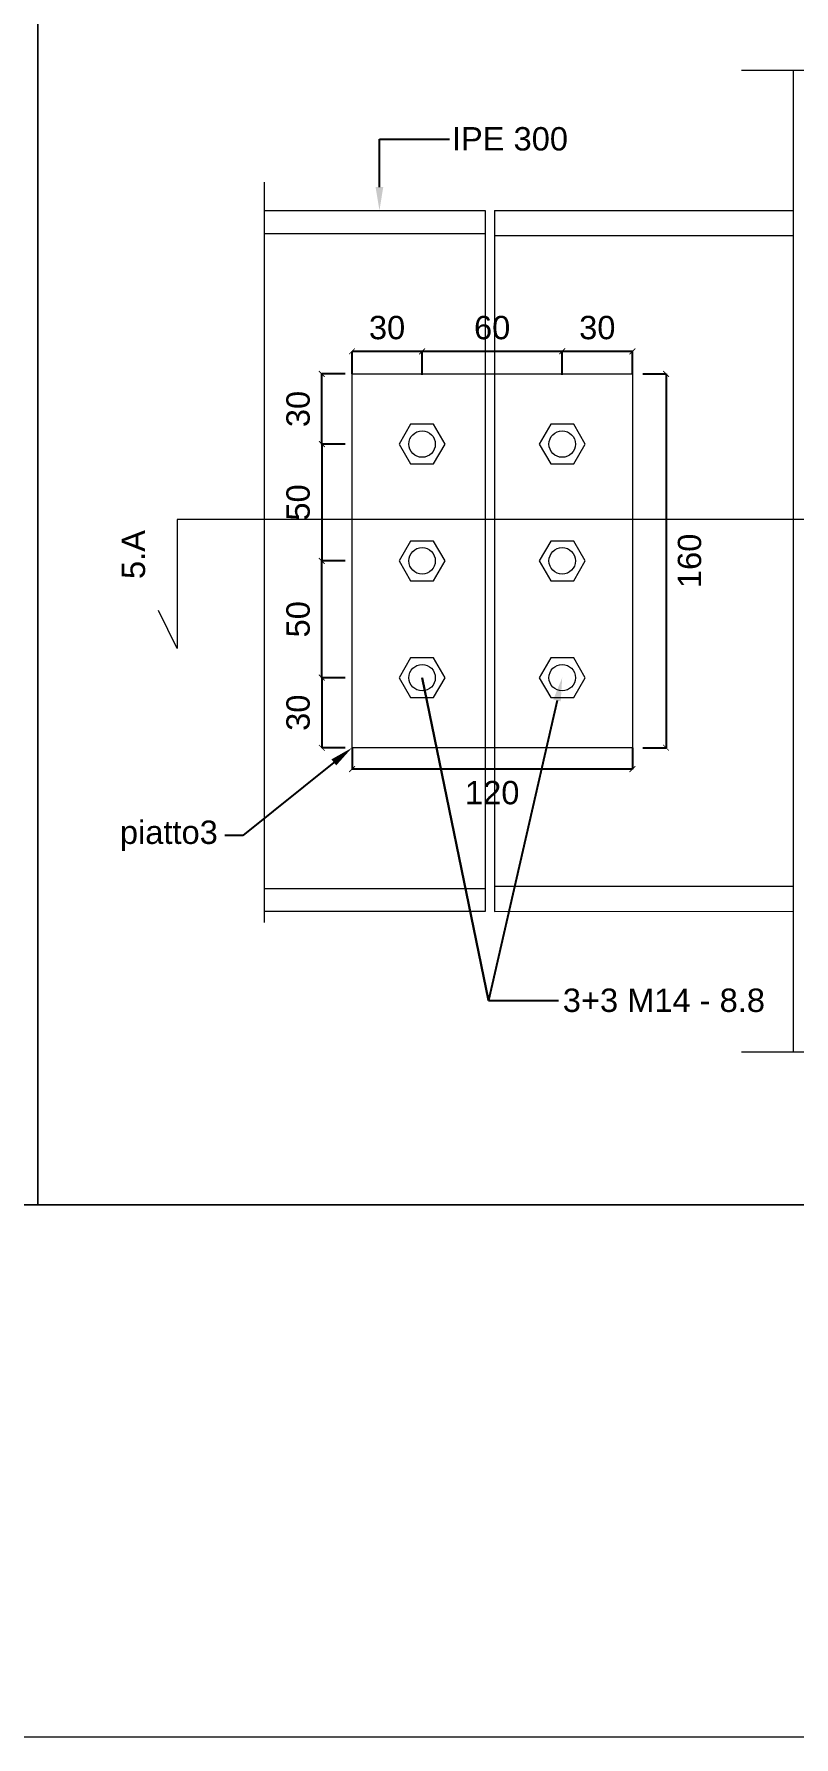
# Model space of a CAD drawing. Header units: millimetres. Extents: x 1415 to 3549, y 2194 to 4677.
# Drawn here: x 1786.534 to 1786.859, y 2311.981 to 2312.71 of the extents above; entities that cross this region are included whole.
import ezdxf
from ezdxf import colors
from ezdxf.entities.mleader import LeaderData, LeaderLine
from ezdxf.math import Vec2, Vec3

# ---------------------------------------------------------------- set-up
doc = ezdxf.new("R2010")
doc.units = ezdxf.units.MM
doc.linetypes.add('ACAD_ISO02W100', pattern=[15, 12, -3])
doc.linetypes.add('DASHDOT', pattern=[1, 0.5, -0.25, 0, -0.25])
doc.layers.get('0').update_dxf_attribs({"plot": 0})
for name, color, linetype, lineweight in [('bulloni', 170, 'Continuous', 15), ('giunti', 7, 'Continuous', 15), ('Layer3', 7, 'Continuous', 15), ('Layer4', 7, 'Continuous', 15), ('quote', 252, 'Continuous', 5), ('sezione', 18, 'ACAD_ISO02W100', 20)]:
    doc.layers.add(name, color=color, linetype=linetype, lineweight=lineweight)
doc.layers.add('retini', color=7, linetype='DASHDOT', lineweight=9, true_color=0x636466)
doc.styles.get("Standard").update_dxf_attribs({"font": 'arial.ttf'})
doc.dimstyles.new('quote acciaio', dxfattribs={"dimtxt": 0.01, "dimasz": 0.0025, "dimexe": 0, "dimexo": 0, "dimgap": 0.005, "dimtad": 2, "dimdec": 0, "dimlfac": 1000, "dimzin": 0, "dimdsep": 46, "dimtxsty": 'Standard', "dimblk": 'ARCHTICK', "dimcen": 0, "dimclre": 252, "dimadec": 0, "dimazin": 0, "dimtfac": 1, "dimtdec": 0, "dimtofl": 0, "dimtmove": 0, "dimatfit": 3, "dimfxl": 0.01, "dimfxlon": 1, "dimtolj": 1, "dimtzin": 0, "dimarcsym": 0})

# ---------------------------------------------------------------- blocks, each defined once
blk = doc.blocks.new('_ArchTick')
at = {"color": 0, "linetype": 'ByBlock', "const_width": 0.15}
blk.add_lwpolyline([(-0.5, -0.5), (0.5, 0.5)], dxfattribs=at)
blk = doc.blocks.new('*D811')
at = {"layer": 'Defpoints', "color": 0, "transparency": 16777216}
for p in [(1786.65719, 2312.56491), (1786.67014, 2312.56491), (1786.70014, 2312.53491)]:
    blk.add_point(p, dxfattribs=at)
at = {"layer": 'quote', "color": 252, "lineweight": -2, "transparency": 16777216}
for p, q in [((1786.66719, 2312.56491), (1786.65719, 2312.56491)), ((1786.66719, 2312.53491), (1786.65719, 2312.53491))]:
    blk.add_line(p, q, dxfattribs=at)
at = {"layer": 'quote', "color": 0, "linetype": 'Continuous', "lineweight": -2, "transparency": 16777216}
blk.add_line((1786.65719, 2312.53491), (1786.65719, 2312.56491), dxfattribs=at)
at = {"layer": 'quote', "color": 0, "lineweight": -2, "transparency": 16777216, "xscale": 0.0025, "yscale": 0.0025, "zscale": 0.0025}
for p, rotation in [((1786.65719, 2312.56491), 90), ((1786.65719, 2312.53491), 270)]:
    blk.add_blockref('_ArchTick', p, dxfattribs=dict(at, rotation=rotation))
at = {"layer": 'quote', "color": 0, "transparency": 16777216, "insert": (1786.64708, 2312.54991), "char_height": 0.01, "attachment_point": 5, "rotation": 90}
blk.add_mtext('\\A1;30', dxfattribs=at)
blk = doc.blocks.new('*D812')
at = {"layer": 'Defpoints', "color": 0, "transparency": 16777216}
for p in [(1786.70014, 2312.53491), (1786.65719, 2312.48491), (1786.70014, 2312.48491)]:
    blk.add_point(p, dxfattribs=at)
at = {"layer": 'quote', "color": 252, "lineweight": -2, "transparency": 16777216}
for p, q in [((1786.66719, 2312.53491), (1786.65719, 2312.53491)), ((1786.66719, 2312.48491), (1786.65719, 2312.48491))]:
    blk.add_line(p, q, dxfattribs=at)
at = {"layer": 'quote', "color": 0, "linetype": 'Continuous', "lineweight": -2, "transparency": 16777216}
blk.add_line((1786.65719, 2312.53491), (1786.65719, 2312.48491), dxfattribs=at)
at = {"layer": 'quote', "color": 0, "lineweight": -2, "transparency": 16777216, "xscale": 0.0025, "yscale": 0.0025, "zscale": 0.0025}
for p, rotation in [((1786.65719, 2312.53491), 90), ((1786.65719, 2312.48491), 270)]:
    blk.add_blockref('_ArchTick', p, dxfattribs=dict(at, rotation=rotation))
at = {"layer": 'quote', "color": 0, "transparency": 16777216, "insert": (1786.64708, 2312.50991), "char_height": 0.01, "attachment_point": 5, "rotation": 90}
blk.add_mtext('\\A1;50', dxfattribs=at)
blk = doc.blocks.new('*D813')
at = {"layer": 'Defpoints', "color": 0, "transparency": 16777216}
for p in [(1786.70014, 2312.43491), (1786.65719, 2312.40491), (1786.73017, 2312.40491)]:
    blk.add_point(p, dxfattribs=at)
at = {"layer": 'quote', "color": 252, "lineweight": -2, "transparency": 16777216}
for p, q in [((1786.66719, 2312.43491), (1786.65719, 2312.43491)), ((1786.66719, 2312.40491), (1786.65719, 2312.40491))]:
    blk.add_line(p, q, dxfattribs=at)
at = {"layer": 'quote', "color": 0, "linetype": 'Continuous', "lineweight": -2, "transparency": 16777216}
blk.add_line((1786.65719, 2312.43491), (1786.65719, 2312.40491), dxfattribs=at)
at = {"layer": 'quote', "color": 0, "lineweight": -2, "transparency": 16777216, "xscale": 0.0025, "yscale": 0.0025, "zscale": 0.0025}
for p, rotation in [((1786.65719, 2312.43491), 90), ((1786.65719, 2312.40491), 270)]:
    blk.add_blockref('_ArchTick', p, dxfattribs=dict(at, rotation=rotation))
at = {"layer": 'quote', "color": 0, "transparency": 16777216, "insert": (1786.64708, 2312.41991), "char_height": 0.01, "attachment_point": 5, "rotation": 90}
blk.add_mtext('\\A1;30', dxfattribs=at)
blk = doc.blocks.new('*D799')
at = {"layer": 'Defpoints', "color": 0, "transparency": 16777216}
for p in [(1786.65719, 2312.48491), (1786.70014, 2312.48491), (1786.70014, 2312.43491)]:
    blk.add_point(p, dxfattribs=at)
at = {"layer": 'quote', "color": 252, "lineweight": -2, "transparency": 16777216}
for p, q in [((1786.66719, 2312.48491), (1786.65719, 2312.48491)), ((1786.66719, 2312.43491), (1786.65719, 2312.43491))]:
    blk.add_line(p, q, dxfattribs=at)
at = {"layer": 'quote', "color": 0, "linetype": 'Continuous', "lineweight": -2, "transparency": 16777216}
blk.add_line((1786.65719, 2312.43491), (1786.65719, 2312.48491), dxfattribs=at)
at = {"layer": 'quote', "color": 0, "lineweight": -2, "transparency": 16777216, "xscale": 0.0025, "yscale": 0.0025, "zscale": 0.0025}
for p, rotation in [((1786.65719, 2312.48491), 90), ((1786.65719, 2312.43491), 270)]:
    blk.add_blockref('_ArchTick', p, dxfattribs=dict(at, rotation=rotation))
at = {"layer": 'quote', "color": 0, "transparency": 16777216, "insert": (1786.64708, 2312.45991), "char_height": 0.01, "attachment_point": 5, "rotation": 90}
blk.add_mtext('\\A1;50', dxfattribs=at)
blk = doc.blocks.new('*D814')
at = {"layer": 'Defpoints', "color": 0, "transparency": 16777216}
for p in [(1786.76014, 2312.5746), (1786.79021, 2312.56491), (1786.76014, 2312.53491)]:
    blk.add_point(p, dxfattribs=at)
at = {"layer": 'quote', "color": 252, "lineweight": -2, "transparency": 16777216}
for p, q in [((1786.76014, 2312.5646), (1786.76014, 2312.5746)), ((1786.79021, 2312.56491), (1786.79021, 2312.5746))]:
    blk.add_line(p, q, dxfattribs=at)
at = {"layer": 'quote', "color": 0, "linetype": 'Continuous', "lineweight": -2, "transparency": 16777216}
blk.add_line((1786.79021, 2312.5746), (1786.76014, 2312.5746), dxfattribs=at)
at = {"layer": 'quote', "color": 0, "lineweight": -2, "transparency": 16777216, "xscale": 0.0025, "yscale": 0.0025, "zscale": 0.0025, "rotation": 180}
blk.add_blockref('_ArchTick', (1786.76014, 2312.5746), dxfattribs=at)
at = {"layer": 'quote', "color": 0, "lineweight": -2, "transparency": 16777216, "xscale": 0.0025, "yscale": 0.0025, "zscale": 0.0025}
blk.add_blockref('_ArchTick', (1786.79021, 2312.5746), dxfattribs=at)
at = {"layer": 'quote', "color": 0, "transparency": 16777216, "insert": (1786.77517, 2312.58471), "char_height": 0.01, "attachment_point": 5}
blk.add_mtext('\\A1;30', dxfattribs=at)
blk = doc.blocks.new('*D815')
at = {"layer": 'Defpoints', "color": 0, "transparency": 16777216}
for p in [(1786.70014, 2312.5746), (1786.70014, 2312.53491), (1786.76014, 2312.53491)]:
    blk.add_point(p, dxfattribs=at)
at = {"layer": 'quote', "color": 252, "lineweight": -2, "transparency": 16777216}
for p, q in [((1786.70014, 2312.5646), (1786.70014, 2312.5746)), ((1786.76014, 2312.5646), (1786.76014, 2312.5746))]:
    blk.add_line(p, q, dxfattribs=at)
at = {"layer": 'quote', "color": 0, "linetype": 'Continuous', "lineweight": -2, "transparency": 16777216}
blk.add_line((1786.76014, 2312.5746), (1786.70014, 2312.5746), dxfattribs=at)
at = {"layer": 'quote', "color": 0, "lineweight": -2, "transparency": 16777216, "xscale": 0.0025, "yscale": 0.0025, "zscale": 0.0025, "rotation": 180}
blk.add_blockref('_ArchTick', (1786.70014, 2312.5746), dxfattribs=at)
at = {"layer": 'quote', "color": 0, "lineweight": -2, "transparency": 16777216, "xscale": 0.0025, "yscale": 0.0025, "zscale": 0.0025}
blk.add_blockref('_ArchTick', (1786.76014, 2312.5746), dxfattribs=at)
at = {"layer": 'quote', "color": 0, "transparency": 16777216, "insert": (1786.73014, 2312.5847), "char_height": 0.01, "attachment_point": 5}
blk.add_mtext('\\A1;60', dxfattribs=at)
blk = doc.blocks.new('*D800')
at = {"layer": 'Defpoints', "color": 0, "transparency": 16777216}
for p in [(1786.67014, 2312.5746), (1786.67014, 2312.56491), (1786.70014, 2312.53491)]:
    blk.add_point(p, dxfattribs=at)
at = {"layer": 'quote', "color": 252, "lineweight": -2, "transparency": 16777216}
for p, q in [((1786.67014, 2312.56491), (1786.67014, 2312.5746)), ((1786.70014, 2312.5646), (1786.70014, 2312.5746))]:
    blk.add_line(p, q, dxfattribs=at)
at = {"layer": 'quote', "color": 0, "linetype": 'Continuous', "lineweight": -2, "transparency": 16777216}
blk.add_line((1786.70014, 2312.5746), (1786.67014, 2312.5746), dxfattribs=at)
at = {"layer": 'quote', "color": 0, "lineweight": -2, "transparency": 16777216, "xscale": 0.0025, "yscale": 0.0025, "zscale": 0.0025, "rotation": 180}
blk.add_blockref('_ArchTick', (1786.67014, 2312.5746), dxfattribs=at)
at = {"layer": 'quote', "color": 0, "lineweight": -2, "transparency": 16777216, "xscale": 0.0025, "yscale": 0.0025, "zscale": 0.0025}
blk.add_blockref('_ArchTick', (1786.70014, 2312.5746), dxfattribs=at)
at = {"layer": 'quote', "color": 0, "transparency": 16777216, "insert": (1786.68514, 2312.58471), "char_height": 0.01, "attachment_point": 5}
blk.add_mtext('\\A1;30', dxfattribs=at)
blk = doc.blocks.new('*D816')
at = {"layer": 'Defpoints', "color": 0, "transparency": 16777216}
for p in [(1786.79021, 2312.56491), (1786.79021, 2312.40491), (1786.80461, 2312.40491)]:
    blk.add_point(p, dxfattribs=at)
at = {"layer": 'quote', "color": 252, "lineweight": -2, "transparency": 16777216}
for p, q in [((1786.79461, 2312.56491), (1786.80461, 2312.56491)), ((1786.79461, 2312.40491), (1786.80461, 2312.40491))]:
    blk.add_line(p, q, dxfattribs=at)
at = {"layer": 'quote', "color": 0, "linetype": 'Continuous', "lineweight": -2, "transparency": 16777216}
blk.add_line((1786.80461, 2312.56491), (1786.80461, 2312.40491), dxfattribs=at)
at = {"layer": 'quote', "color": 0, "lineweight": -2, "transparency": 16777216, "xscale": 0.0025, "yscale": 0.0025, "zscale": 0.0025}
for p, rotation in [((1786.80461, 2312.56491), 90), ((1786.80461, 2312.40491), 270)]:
    blk.add_blockref('_ArchTick', p, dxfattribs=dict(at, rotation=rotation))
at = {"layer": 'quote', "color": 0, "transparency": 16777216, "insert": (1786.81471, 2312.48491), "char_height": 0.01, "attachment_point": 5, "rotation": 90}
blk.add_mtext('\\A1;160', dxfattribs=at)
blk = doc.blocks.new('*D817')
at = {"layer": 'Defpoints', "color": 0, "transparency": 16777216}
for p in [(1786.67014, 2312.40491), (1786.79021, 2312.40491), (1786.67014, 2312.39574)]:
    blk.add_point(p, dxfattribs=at)
at = {"layer": 'quote', "color": 252, "lineweight": -2, "transparency": 16777216}
for p, q in [((1786.67014, 2312.40491), (1786.67014, 2312.39574)), ((1786.79021, 2312.40491), (1786.79021, 2312.39574))]:
    blk.add_line(p, q, dxfattribs=at)
at = {"layer": 'quote', "color": 0, "linetype": 'Continuous', "lineweight": -2, "transparency": 16777216}
blk.add_line((1786.79021, 2312.39574), (1786.67014, 2312.39574), dxfattribs=at)
at = {"layer": 'quote', "color": 0, "lineweight": -2, "transparency": 16777216, "xscale": 0.0025, "yscale": 0.0025, "zscale": 0.0025, "rotation": 180}
blk.add_blockref('_ArchTick', (1786.67014, 2312.39574), dxfattribs=at)
at = {"layer": 'quote', "color": 0, "lineweight": -2, "transparency": 16777216, "xscale": 0.0025, "yscale": 0.0025, "zscale": 0.0025}
blk.add_blockref('_ArchTick', (1786.79021, 2312.39574), dxfattribs=at)
at = {"layer": 'quote', "color": 0, "transparency": 16777216, "insert": (1786.73017, 2312.38563), "char_height": 0.01, "attachment_point": 5}
blk.add_mtext('\\A1;120', dxfattribs=at)

msp = doc.modelspace()

# ---------------------------------------------------------------- hatches: boundary and pattern name
at = {"layer": 'retini', "transparency": 33554687}
h = msp.add_hatch(dxfattribs=at)
h.set_pattern_fill('ANSI32', color=256, scale=0.0007)
h.set_pattern_definition([(45, (0, 0), (-0.004714634464, 0.004714634464), []), (45, (0.003143, 0), (-0.004714634464, 0.004714634464), [])])
h.paths.add_polyline_path([(1788.09432, 2313.06986), (1788.08432, 2313.06986), (1788.08432, 2313.01786), (1788.08782, 2313.01786, 0.414214), (1788.09432, 2313.02436)])
h.paths.add_polyline_path([(1788.04189, 2312.39042), (1788.12767, 2312.39042), (1788.12767, 2312.44436), (1788.04189, 2312.44436)], flags=9)
h.paths.add_polyline_path([(1785.46109, 2312.50648), (1785.73321, 2312.50648), (1785.73321, 2312.54386), (1785.46109, 2312.54386)], flags=9)
h.paths.add_polyline_path([(1786.92891, 2312.71958), (1787.02008, 2312.71958), (1787.02008, 2312.74018), (1786.92891, 2312.74018)], flags=9)
h.paths.add_polyline_path([(1787.11661, 2312.87244), (1787.11658, 2312.84647), (1787.13719, 2312.84645), (1787.13722, 2312.87242)], flags=9)
h.paths.add_polyline_path([(1786.81869, 2312.87247), (1786.8187, 2312.84651), (1786.83931, 2312.84651), (1786.8393, 2312.87248)], flags=9)
h.paths.add_polyline_path([(1787.39903, 2312.47464), (1787.39903, 2312.50063), (1787.37842, 2312.50063), (1787.37842, 2312.47464)], flags=9)
h.paths.add_polyline_path([(1786.58697, 2312.47406), (1786.58697, 2312.50005), (1786.56637, 2312.50005), (1786.56637, 2312.47406)], flags=9)
h.paths.add_polyline_path([(1785.34483, 2312.73866), (1785.3708, 2312.73866), (1785.3708, 2312.75366), (1785.34483, 2312.75366)], flags=9)
h.paths.add_polyline_path([(1785.3443, 2313.26109), (1785.37027, 2313.26109), (1785.37027, 2313.27609), (1785.3443, 2313.27609)], flags=9)
h.paths.add_polyline_path([(1785.94107, 2312.88675), (1785.94107, 2312.91274), (1785.92046, 2312.91274), (1785.92046, 2312.88675)], flags=9)
h.paths.add_polyline_path([(1785.49286, 2313.33332), (1785.58406, 2313.33332), (1785.58406, 2313.35393), (1785.49286, 2313.35393)], flags=9)
h.paths.add_polyline_path([(1786.04853, 2312.48953), (1786.2663, 2312.48953), (1786.2663, 2312.56052), (1786.04853, 2312.56052)], flags=9)
h.paths.add_polyline_path([(1786.48965, 2314.10507), (1786.75583, 2314.10507), (1786.75583, 2314.16946), (1786.48965, 2314.16946)], flags=9)
h.paths.add_polyline_path([(1785.55875, 2313.66795), (1785.58472, 2313.66795), (1785.58472, 2313.68856), (1785.55875, 2313.68856)], flags=9)
h.paths.add_polyline_path([(1785.40676, 2313.66213), (1785.4335, 2313.66209), (1785.43354, 2313.6827), (1785.4068, 2313.68274)], flags=9)
h.paths.add_polyline_path([(1785.40695, 2313.87871), (1785.43369, 2313.87871), (1785.43369, 2313.89932), (1785.40695, 2313.89932)], flags=9)
h.paths.add_polyline_path([(1785.55823, 2313.87869), (1785.5842, 2313.87869), (1785.5842, 2313.8993), (1785.55823, 2313.8993)], flags=9)
h.paths.add_polyline_path([(1787.84031, 2314.01155), (1787.93149, 2314.01155), (1787.93149, 2314.03216), (1787.84031, 2314.03216)], flags=9)
h.paths.add_polyline_path([(1787.23861, 2314.01155), (1787.33055, 2314.01155), (1787.33055, 2314.03216), (1787.23861, 2314.03216)], flags=9)
h.paths.add_polyline_path([(1786.52328, 2314.01155), (1786.61522, 2314.01155), (1786.61522, 2314.03216), (1786.52328, 2314.03216)], flags=9)
h.paths.add_polyline_path([(1785.67773, 2314.11273), (1785.76893, 2314.11273), (1785.76893, 2314.13334), (1785.67773, 2314.13334)], flags=9)
h.paths.add_polyline_path([(1785.85956, 2313.55498), (1785.85953, 2313.52825), (1785.88013, 2313.52822), (1785.88016, 2313.55496)], flags=9)
h.paths.add_polyline_path([(1785.56169, 2313.55502), (1785.5617, 2313.52828), (1785.5823, 2313.52829), (1785.58229, 2313.55503)], flags=9)
h.paths.add_polyline_path([(1786.99016, 2313.76347), (1786.99016, 2313.78945), (1786.96956, 2313.78945), (1786.96956, 2313.76347)], flags=9)
h.paths.add_polyline_path([(1786.17811, 2313.76288), (1786.17811, 2313.78887), (1786.15751, 2313.78887), (1786.15751, 2313.76288)], flags=9)
h.paths.add_polyline_path([(1786.10318, 2312.42392), (1786.20445, 2312.42392), (1786.20445, 2312.44452), (1786.10318, 2312.44452)], flags=9)

# ---------------------------------------------------------------- linework, layer by layer
at = {"layer": 'bulloni'}
for points in [[(1786.69033, 2312.53491), (1786.69523, 2312.52641), (1786.70505, 2312.52641), (1786.70996, 2312.53491), (1786.70505, 2312.54341), (1786.69523, 2312.54341)], [(1786.75033, 2312.53491), (1786.75523, 2312.52641), (1786.76505, 2312.52641), (1786.76996, 2312.53491), (1786.76505, 2312.54341), (1786.75523, 2312.54341)], [(1786.69033, 2312.48491), (1786.69523, 2312.47641), (1786.70505, 2312.47641), (1786.70996, 2312.48491), (1786.70505, 2312.49341), (1786.69523, 2312.49341)], [(1786.75033, 2312.48491), (1786.75523, 2312.47641), (1786.76505, 2312.47641), (1786.76996, 2312.48491), (1786.76505, 2312.49341), (1786.75523, 2312.49341)], [(1786.69033, 2312.43491), (1786.69523, 2312.42641), (1786.70505, 2312.42641), (1786.70996, 2312.43491), (1786.70505, 2312.44341), (1786.69523, 2312.44341)], [(1786.75033, 2312.43491), (1786.75523, 2312.42641), (1786.76505, 2312.42641), (1786.76996, 2312.43491), (1786.76505, 2312.44341), (1786.75523, 2312.44341)]]:
    msp.add_lwpolyline(points, close=True, dxfattribs=at)
for centre in [(1786.70014, 2312.53491), (1786.76014, 2312.53491), (1786.70014, 2312.48491), (1786.76014, 2312.48491), (1786.70014, 2312.43491), (1786.76014, 2312.43491)]:
    msp.add_circle(centre, 0.00567, dxfattribs=at)
at = {"layer": 'giunti'}
msp.add_lwpolyline([(1786.79021, 2312.40491), (1786.67014, 2312.40491), (1786.67014, 2312.56491), (1786.79021, 2312.56491), (1786.79021, 2312.40491)], dxfattribs=at)
at = {"layer": 'Layer3'}
msp.add_lwpolyline([(1785.31059, 2314.18968), (1788.28059, 2314.18968), (1788.28059, 2312.20923), (1785.31059, 2312.20923)], close=True, dxfattribs=at)
for points in [[(1786.53555, 2313.42333), (1787.43047, 2313.42333), (1787.43047, 2312.20923), (1786.53555, 2312.20923), (1786.53555, 2313.42333)], [(1786.85914, 2312.27481), (1786.85914, 2312.69502)], [(1786.63262, 2312.63491), (1786.72714, 2312.63491)], [(1786.73114, 2312.63491), (1786.85914, 2312.63491)], [(1786.63262, 2312.62511), (1786.72714, 2312.62511)], [(1786.73114, 2312.62421), (1786.85914, 2312.62421)], [(1786.72714, 2312.34458), (1786.63262, 2312.34458)], [(1786.73114, 2312.34561), (1786.85914, 2312.34561)], [(1786.72714, 2312.33478), (1786.63262, 2312.33478)], [(1786.73114, 2312.33478), (1786.85914, 2312.33491)], [(1785.31059, 2312.20923), (1788.28059, 2312.20923)]]:
    msp.add_lwpolyline(points, dxfattribs=at)
at = {"layer": 'Layer4'}
msp.add_lwpolyline([(1791.9107, 2314.41963), (1781.69514, 2314.41963), (1781.69514, 2311.98149), (1791.9107, 2311.98149)], close=True, dxfattribs=at)
for points in [[(1786.53555, 2313.42333), (1786.53555, 2312.20923), (1785.31059, 2312.20923), (1785.31059, 2313.42333), (1786.79392, 2313.42333)], [(1786.72714, 2312.63491), (1786.72714, 2312.56491)], [(1786.73114, 2312.63491), (1786.73114, 2312.56491)], [(1786.72714, 2312.40491), (1786.72714, 2312.33478)], [(1786.73114, 2312.40491), (1786.73114, 2312.33478)]]:
    msp.add_lwpolyline(points, dxfattribs=at)
at = {"layer": 'Layer4', "linetype": 'ACAD_ISO02W100', "ltscale": 0.25}
for points in [[(1786.72714, 2312.56491), (1786.72714, 2312.40491)], [(1786.73114, 2312.56491), (1786.73114, 2312.40491)]]:
    msp.add_lwpolyline(points, dxfattribs=at)
at = {"layer": 'sezione', "ltscale": 0.2}
for points in [[(1786.83695, 2312.69502), (1787.11416, 2312.69502)], [(1786.63262, 2312.33006), (1786.63262, 2312.64696)], [(1786.59527, 2312.5026), (1786.59527, 2312.44738), (1786.58724, 2312.46364)], [(1787.36893, 2312.5026), (1786.59527, 2312.5026)], [(1786.83695, 2312.27481), (1787.11416, 2312.27481)]]:
    msp.add_lwpolyline(points, dxfattribs=at)

# ---------------------------------------------------------------- texts
at = {"layer": 'sezione', "insert": (1786.57151, 2312.47714), "char_height": 0.01, "attachment_point": 1, "rotation": 90}
msp.add_mtext_dynamic_manual_height_columns('5.A', width=40.6484226, gutter_width=12.5, heights=[0], dxfattribs=at)

# ---------------------------------------------------------------- dimensions: what is measured, and where the dimension line sits
at = {"layer": 'quote'}
for base, p1, p2, angle, picture, middle in [((1786.67014, 2312.5746), (1786.70014, 2312.53491), (1786.67014, 2312.56491), 180, '*D800', (1786.68514, 2312.58471)), ((1786.70014, 2312.5746), (1786.76014, 2312.53491), (1786.70014, 2312.53491), 180, '*D815', (1786.73014, 2312.5847)), ((1786.76014, 2312.5746), (1786.79021, 2312.56491), (1786.76014, 2312.53491), 180, '*D814', (1786.77517, 2312.58471)), ((1786.65719, 2312.56491), (1786.70014, 2312.53491), (1786.67014, 2312.56491), 90, '*D811', (1786.64708, 2312.54991)), ((1786.80461, 2312.40491), (1786.79021, 2312.56491), (1786.79021, 2312.40491), 90, '*D816', (1786.81471, 2312.48491)), ((1786.65719, 2312.48491), (1786.70014, 2312.53491), (1786.70014, 2312.48491), 90, '*D812', (1786.64708, 2312.50991)), ((1786.65719, 2312.48491), (1786.70014, 2312.43491), (1786.70014, 2312.48491), 90, '*D799', (1786.64708, 2312.45991)), ((1786.65719, 2312.40491), (1786.70014, 2312.43491), (1786.73017, 2312.40491), 90, '*D813', (1786.64708, 2312.41991)), ((1786.67014, 2312.39574), (1786.79021, 2312.40491), (1786.67014, 2312.40491), 180, '*D817', (1786.73017, 2312.38563))]:
    dim = msp.add_linear_dim(base=base, p1=p1, p2=p2, angle=angle, dimstyle='quote acciaio', dxfattribs=at)
    dim.commit()
    dim.dimension.update_dxf_attribs({"geometry": picture, "text_midpoint": middle})

# ---------------------------------------------------------------- leaders
ml = msp.add_multileader_mtext('Standard', dxfattribs=at)
ml.set_content('IPE 300', color=256)
ml.set_leader_properties()
ml.build(insert=Vec2(0, 0))
ml.multileader.update_dxf_attribs({"dogleg_length": 0.03, "arrow_head_size": 0.01})
ctx = ml.context
ctx.base_point, ctx.char_height, ctx.arrow_head_size, ctx.landing_gap_size, ctx.plane_origin = Vec3(1786.71188, 2312.66549), 0.01, 0.01, 0.003, Vec3(1786.68187, 2312.63491)
ctx.text_align_type = 2
notes = []
notes.append((ctx, [(0, (1, 1, 0), (1786.68188, 2312.66549), (1, 0), 0.03, [(0, [(1786.68187, 2312.63491), (1786.68188, 2312.66549)], 0, [])])]))
ctx.mtext.insert, ctx.mtext.alignment, ctx.mtext.flow_direction = Vec3(1786.76262, 2312.67058), 3, 5
ml = msp.add_multileader_mtext('Standard', dxfattribs=at)
ml.set_content('3+3 M14 - 8.8', color=256)
ml.set_leader_properties()
ml.build(insert=Vec2(0, 0))
ml.multileader.update_dxf_attribs({"dogleg_length": 0.03, "arrow_head_size": 0.01})
ctx = ml.context
ctx.base_point, ctx.char_height, ctx.arrow_head_size, ctx.landing_gap_size, ctx.plane_origin = Vec3(1786.75858, 2312.29674), 0.01, 0.01, 0.003, Vec3(1786.71637, 2312.46086)
ctx.text_align_type = 2
notes.append((ctx, [(0, (1, 1, 0), (1786.72858, 2312.29674), (1, 0), 0.03, [(1, [(1786.76014, 2312.43491), (1786.72858, 2312.29674), (1786.70014, 2312.43491)], 0, [])])]))
ctx.mtext.insert, ctx.mtext.width, ctx.mtext.alignment, ctx.mtext.flow_direction = Vec3(1786.84697, 2312.30183), 0.1214513, 3, 5
ml = msp.add_multileader_mtext('Standard', dxfattribs=at)
ml.set_content('piatto3 ', color=256)
ml.set_leader_properties()
ml.build(insert=Vec2(0, 0))
ml.multileader.update_dxf_attribs({"dogleg_length": 0.03, "arrow_head_size": 0.01})
ctx = ml.context
ctx.base_point, ctx.char_height, ctx.arrow_head_size, ctx.landing_gap_size, ctx.plane_origin = Vec3(1786.56928, 2312.36735), 0.01, 0.01, 0.003, Vec3(1786.67856, 2312.33107)
ctx.text_align_type = 2
notes.append((ctx, [(0, (1, 1, 0), (1786.62337, 2312.36735), (-1, 0), 0.0077, [(0, [(1786.67014, 2312.40491), (1786.62337, 2312.36735)], 0, [])])]))
ctx.mtext.insert, ctx.mtext.alignment, ctx.mtext.flow_direction = Vec3(1786.61267, 2312.37374), 3, 5
for ctx, leaders in notes:
    for number, flags, end, landing, length, lines in leaders:
        leader = LeaderData()
        leader.index, (leader.has_last_leader_line, leader.has_dogleg_vector, leader.attachment_direction) = number, flags
        leader.last_leader_point, leader.dogleg_vector, leader.dogleg_length = Vec3(end), Vec3(landing), length
        for number, points, colour, breaks in lines:
            line = LeaderLine()
            line.index, line.vertices, line.color, line.breaks = number, Vec3.list(points), colors.encode_raw_color(colour), breaks
            leader.lines.append(line)
        ctx.leaders.append(leader)

doc.saveas('drawing.dxf')
